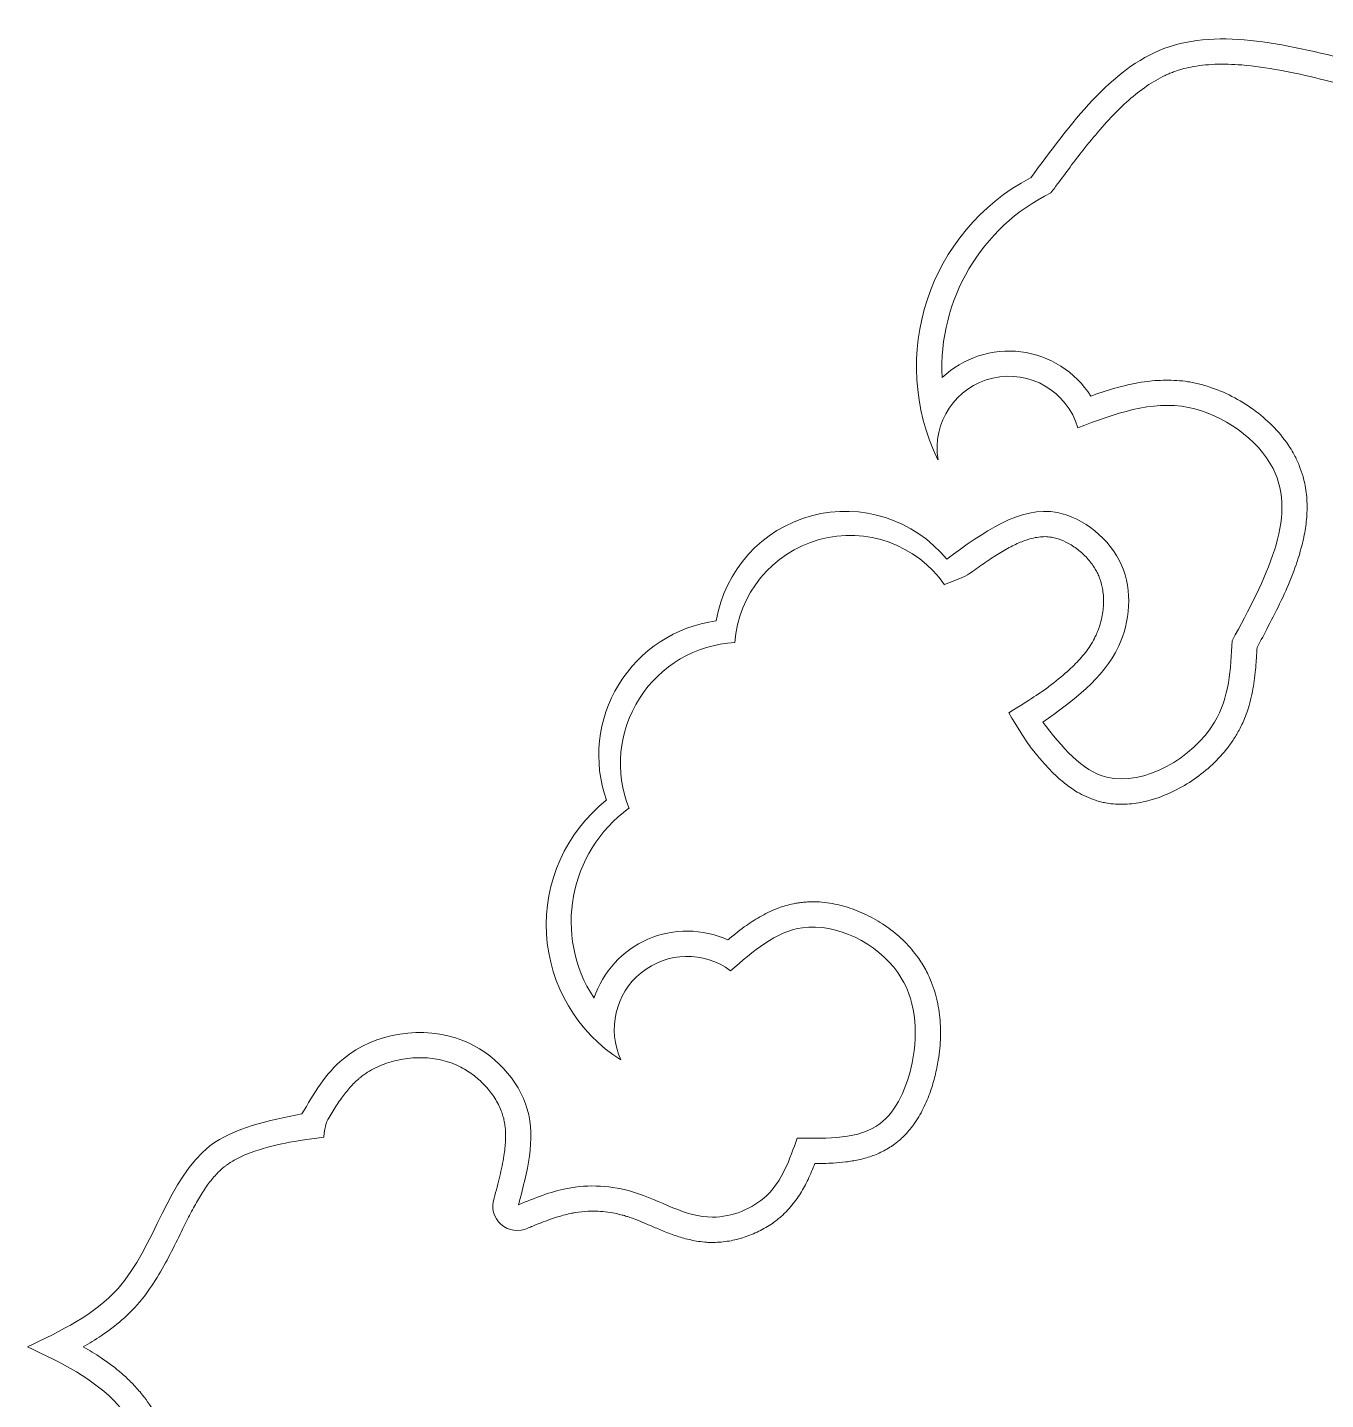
# Model space of a CAD drawing. Header units: millimetres. Extents: x -51923 to -51163, y -26833 to -26390.
# Drawn here: x -51610.03 to -51598.18, y -26574.41 to -26561.87 of the extents above; entities that cross this region are included whole.
import ezdxf

# ---------------------------------------------------------------- set-up
doc = ezdxf.new("R2010")
doc.units = ezdxf.units.MM
doc.header["$LTSCALE"] = 0.35

msp = doc.modelspace()

# ---------------------------------------------------------------- linework, layer by layer
at = {"lineweight": 13}
for centre, radius, start, end in [((-51599.966, -26564.971), 1.948, 117.7108, 205.9161), ((-51599.891, -26564.989), 1.792, 116.354, 182.6426), ((-51601.07, -26565.715), 0.886, 32.3293, 133.4739), ((-51601.07, -26565.715), 0.656, 16.3093, 189.4772), ((-51602.563, -26567.489), 1.196, 39.3633, 170.6118), ((-51602.522, -26567.569), 1.055, 35.0299, 175.8369), ((-51603.576, -26568.523), 1.24, 97.7739, 199.2456), ((-51603.511, -26568.597), 1.107, 93.2956, 201.71), ((-51603.84, -26570.071), 1.456, 128.5443, 237.8857), ((-51603.79, -26570.041), 1.278, 125.9451, 213.1798), ((-51604.009, -26571.025), 0.897, 65.534, 161.5037), ((-51604.009, -26571.025), 0.666, 53.3712, 204.7735), ((-51605.561, -26572.64), 0.223, 161.0544, 296.1833)]:
    msp.add_arc(centre, radius, start, end, dxfattribs=at)
for points in [[(-51597.865, -26562.196), (-51599.654, -26562.066), (-51600.871, -26563.247)], [(-51600.441, -26565.53), (-51599.43, -26565.344), (-51598.658, -26565.902), (-51599.031, -26567.475)], [(-51600.761, -26568.219), (-51600.069, -26567.528), (-51600.042, -26566.784), (-51600.627, -26566.305), (-51601.638, -26566.731)], [(-51599.031, -26567.475), (-51599.191, -26568.219), (-51600.175, -26568.723), (-51600.761, -26568.219)], [(-51603.612, -26570.491), (-51602.955, -26570.097), (-51602.085, -26570.507), (-51601.954, -26571.33), (-51602.249, -26571.887), (-51603.004, -26572.018)], [(-51605.549, -26572.627), (-51605.469, -26571.756), (-51606.057, -26571.127), (-51607.149, -26571.294), (-51607.527, -26571.798)], [(-51607.527, -26571.798), (-51608.367, -26572.091), (-51609.207, -26573.392), (-51610.034, -26573.925)], [(-51603.004, -26572.018), (-51603.284, -26572.545), (-51603.776, -26572.741), (-51604.498, -26572.512), (-51605.106, -26572.479), (-51605.549, -26572.627)], [(-51607.527, -26576.052), (-51608.367, -26575.759), (-51609.207, -26574.458), (-51610.034, -26573.925)]]:
    msp.add_spline(points, degree=3, dxfattribs=at)
for points, knots in [([(-51597.921, -26562.419), (-51598.023, -26562.393), (-51598.124, -26562.368), (-51598.35, -26562.314), (-51598.474, -26562.286), (-51598.715, -26562.242), (-51598.832, -26562.225), (-51599.028, -26562.209), (-51599.11, -26562.207), (-51599.266, -26562.213), (-51599.34, -26562.221), (-51599.438, -26562.241), (-51599.465, -26562.247), (-51599.514, -26562.261), (-51599.535, -26562.268), (-51599.57, -26562.28), (-51599.585, -26562.286), (-51599.614, -26562.298), (-51599.629, -26562.305), (-51599.672, -26562.325), (-51599.701, -26562.34), (-51599.785, -26562.389), (-51599.84, -26562.427), (-51599.949, -26562.513), (-51600.004, -26562.561), (-51600.111, -26562.666), (-51600.165, -26562.723), (-51600.271, -26562.844), (-51600.324, -26562.908), (-51600.457, -26563.075), (-51600.537, -26563.182), (-51600.641, -26563.322), (-51600.663, -26563.353), (-51600.686, -26563.383)], [0, 0, 0, 0, 22.91303, 22.91303, 52.165141, 52.165141, 81.417251, 81.417251, 103.748549, 103.748549, 126.079847, 126.079847, 135.004098, 135.004098, 142.211789, 142.211789, 147.366507, 147.366507, 152.521225, 152.521225, 162.830662, 162.830662, 182.63271, 182.63271, 202.434758, 202.434758, 222.236805, 222.236805, 242.038853, 242.038853, 272.137241, 272.137241, 280.549125, 280.549125, 280.549125, 280.549125]), ([(-51600.321, -26565.241), (-51600.316, -26565.239), (-51600.31, -26565.236), (-51600.229, -26565.208), (-51600.153, -26565.183), (-51599.996, -26565.14), (-51599.915, -26565.122), (-51599.769, -26565.101), (-51599.704, -26565.096), (-51599.571, -26565.095), (-51599.503, -26565.099), (-51599.417, -26565.112), (-51599.399, -26565.116), (-51599.362, -26565.123), (-51599.344, -26565.127), (-51599.29, -26565.141), (-51599.254, -26565.152), (-51599.146, -26565.189), (-51599.075, -26565.22), (-51598.94, -26565.293), (-51598.875, -26565.334), (-51598.753, -26565.427), (-51598.696, -26565.477), (-51598.592, -26565.587), (-51598.545, -26565.646), (-51598.49, -26565.731), (-51598.476, -26565.754), (-51598.455, -26565.793), (-51598.447, -26565.809), (-51598.432, -26565.842), (-51598.425, -26565.859), (-51598.405, -26565.909), (-51598.393, -26565.942), (-51598.369, -26566.031), (-51598.358, -26566.086), (-51598.347, -26566.196), (-51598.346, -26566.251), (-51598.35, -26566.36), (-51598.356, -26566.414), (-51598.374, -26566.522), (-51598.386, -26566.575), (-51598.422, -26566.71), (-51598.449, -26566.791), (-51598.511, -26566.951), (-51598.546, -26567.03), (-51598.621, -26567.188), (-51598.66, -26567.266), (-51598.735, -26567.409), (-51598.769, -26567.474), (-51598.804, -26567.538)], [16.144001, 16.144001, 16.144001, 16.144001, 17.519915, 17.519915, 35.039829, 35.039829, 52.559744, 52.559744, 65.95772, 65.95772, 79.355696, 79.355696, 82.934044, 82.934044, 86.512392, 86.512392, 93.669089, 93.669089, 108.380904, 108.380904, 123.092719, 123.092719, 137.804535, 137.804535, 152.51635, 152.51635, 157.644149, 157.644149, 161.195686, 161.195686, 164.747224, 164.747224, 171.850298, 171.850298, 183.297707, 183.297707, 194.745115, 194.745115, 206.192524, 206.192524, 217.639933, 217.639933, 235.332157, 235.332157, 253.024382, 253.024382, 270.716606, 270.716606, 285.527642, 285.527642, 285.527642, 285.527642]), ([(-51601.072, -26568.135), (-51600.829, -26567.984), (-51600.765, -26567.939), (-51600.644, -26567.848), (-51600.587, -26567.802), (-51600.494, -26567.718), (-51600.455, -26567.68), (-51600.385, -26567.602), (-51600.355, -26567.563), (-51600.314, -26567.5), (-51600.301, -26567.477), (-51600.282, -26567.441), (-51600.276, -26567.427), (-51600.263, -26567.398), (-51600.257, -26567.384), (-51600.241, -26567.339), (-51600.232, -26567.309), (-51600.215, -26567.233), (-51600.208, -26567.188), (-51600.204, -26567.098), (-51600.207, -26567.054), (-51600.219, -26566.977), (-51600.228, -26566.943), (-51600.243, -26566.901), (-51600.246, -26566.892), (-51600.253, -26566.876), (-51600.256, -26566.869), (-51600.263, -26566.855), (-51600.266, -26566.848), (-51600.278, -26566.828), (-51600.286, -26566.814), (-51600.315, -26566.769), (-51600.339, -26566.739), (-51600.393, -26566.682), (-51600.423, -26566.656), (-51600.484, -26566.61), (-51600.517, -26566.59), (-51600.581, -26566.558), (-51600.613, -26566.546), (-51600.652, -26566.536), (-51600.66, -26566.534), (-51600.678, -26566.53), (-51600.687, -26566.529), (-51600.706, -26566.527), (-51600.715, -26566.526), (-51600.744, -26566.524), (-51600.763, -26566.525), (-51600.803, -26566.529), (-51600.824, -26566.532), (-51600.866, -26566.542), (-51600.889, -26566.548), (-51600.947, -26566.568), (-51600.984, -26566.583), (-51601.062, -26566.621), (-51601.102, -26566.643), (-51601.184, -26566.693), (-51601.227, -26566.72), (-51601.313, -26566.779), (-51601.357, -26566.81), (-51601.435, -26566.867), (-51601.468, -26566.891), (-51601.658, -26566.963)], [0, 0, 0, 0, 18.625159, 18.625159, 37.250318, 37.250318, 52.407809, 52.407809, 67.5653, 67.5653, 75.71746, 75.71746, 80.582542, 80.582542, 85.447624, 85.447624, 95.177789, 95.177789, 109.02787, 109.02787, 122.877952, 122.877952, 134.362069, 134.362069, 137.723417, 137.723417, 140.282444, 140.282444, 142.841471, 142.841471, 147.959525, 147.959525, 159.835205, 159.835205, 171.710886, 171.710886, 183.586566, 183.586566, 195.462246, 195.462246, 198.868715, 198.868715, 202.766303, 202.766303, 206.663891, 206.663891, 214.459068, 214.459068, 222.254244, 222.254244, 230.049421, 230.049421, 242.145753, 242.145753, 254.242085, 254.242085, 266.338417, 266.338417, 278.434748, 278.434748, 287.360654, 287.360654, 287.360654, 287.360654]), ([(-51598.804, -26567.538), (-51598.806, -26567.581), (-51598.809, -26567.626), (-51598.817, -26567.734), (-51598.823, -26567.799), (-51598.843, -26567.932), (-51598.857, -26567.999), (-51598.892, -26568.12), (-51598.911, -26568.172), (-51598.945, -26568.247), (-51598.956, -26568.27), (-51598.977, -26568.308), (-51598.985, -26568.324), (-51599.004, -26568.354), (-51599.013, -26568.369), (-51599.042, -26568.413), (-51599.063, -26568.442), (-51599.13, -26568.524), (-51599.179, -26568.576), (-51599.284, -26568.671), (-51599.341, -26568.715), (-51599.459, -26568.794), (-51599.521, -26568.829), (-51599.649, -26568.889), (-51599.715, -26568.914), (-51599.837, -26568.948), (-51599.893, -26568.958), (-51600.004, -26568.97), (-51600.061, -26568.971), (-51600.141, -26568.964), (-51600.164, -26568.961), (-51600.202, -26568.954), (-51600.218, -26568.95), (-51600.249, -26568.943), (-51600.264, -26568.938), (-51600.309, -26568.924), (-51600.338, -26568.912), (-51600.393, -26568.887), (-51600.42, -26568.873), (-51600.486, -26568.834), (-51600.523, -26568.807), (-51600.594, -26568.751), (-51600.628, -26568.721), (-51600.691, -26568.659), (-51600.721, -26568.627), (-51600.779, -26568.562), (-51600.807, -26568.529), (-51600.871, -26568.451), (-51600.907, -26568.405), (-51601.072, -26568.135)], [4.071581, 4.071581, 4.071581, 4.071581, 14.142728, 14.142728, 28.285456, 28.285456, 42.428184, 42.428184, 53.301947, 53.301947, 58.105348, 58.105348, 61.340185, 61.340185, 64.575022, 64.575022, 71.044697, 71.044697, 83.980998, 83.980998, 96.9173, 96.9173, 109.853602, 109.853602, 122.789903, 122.789903, 133.067078, 133.067078, 143.344253, 143.344253, 147.459544, 147.459544, 150.277723, 150.277723, 153.095902, 153.095902, 158.73226, 158.73226, 164.368618, 164.368618, 173.250188, 173.250188, 182.131758, 182.131758, 191.013328, 191.013328, 199.894898, 199.894898, 212.236481, 212.236481, 212.236481, 212.236481]), ([(-51603.638, -26570.209), (-51603.632, -26570.205), (-51603.627, -26570.2), (-51603.572, -26570.155), (-51603.521, -26570.114), (-51603.422, -26570.045), (-51603.376, -26570.015), (-51603.278, -26569.961), (-51603.226, -26569.936), (-51603.129, -26569.9), (-51603.084, -26569.887), (-51603.024, -26569.875), (-51603.009, -26569.872), (-51602.978, -26569.868), (-51602.962, -26569.866), (-51602.929, -26569.863), (-51602.913, -26569.862), (-51602.865, -26569.86), (-51602.833, -26569.86), (-51602.738, -26569.866), (-51602.675, -26569.876), (-51602.553, -26569.906), (-51602.493, -26569.926), (-51602.376, -26569.975), (-51602.319, -26570.004), (-51602.211, -26570.069), (-51602.159, -26570.106), (-51602.061, -26570.186), (-51602.015, -26570.23), (-51601.953, -26570.301), (-51601.933, -26570.325), (-51601.901, -26570.369), (-51601.887, -26570.388), (-51601.862, -26570.427), (-51601.85, -26570.447), (-51601.816, -26570.508), (-51601.796, -26570.549), (-51601.753, -26570.657), (-51601.734, -26570.724), (-51601.706, -26570.859), (-51601.699, -26570.927), (-51601.693, -26571.063), (-51601.695, -26571.131), (-51601.705, -26571.235), (-51601.71, -26571.271), (-51601.719, -26571.33), (-51601.724, -26571.354), (-51601.733, -26571.401), (-51601.739, -26571.425), (-51601.756, -26571.496), (-51601.77, -26571.544), (-51601.805, -26571.644), (-51601.827, -26571.697), (-51601.878, -26571.8), (-51601.908, -26571.85), (-51601.968, -26571.933), (-51601.997, -26571.968), (-51602.043, -26572.014), (-51602.057, -26572.027), (-51602.083, -26572.049), (-51602.093, -26572.058), (-51602.113, -26572.073), (-51602.122, -26572.079), (-51602.139, -26572.092), (-51602.148, -26572.097), (-51602.175, -26572.114), (-51602.193, -26572.125), (-51602.249, -26572.154), (-51602.288, -26572.171), (-51602.365, -26572.198), (-51602.404, -26572.208), (-51602.482, -26572.225), (-51602.521, -26572.232), (-51602.599, -26572.241), (-51602.637, -26572.244), (-51602.732, -26572.25), (-51602.788, -26572.251), (-51602.843, -26572.251)], [12.130874, 12.130874, 12.130874, 12.130874, 13.685096, 13.685096, 27.370192, 27.370192, 38.559306, 38.559306, 49.74842, 49.74842, 58.375556, 58.375556, 61.141905, 61.141905, 64.080372, 64.080372, 67.018839, 67.018839, 72.895774, 72.895774, 84.57057, 84.57057, 96.245367, 96.245367, 107.920164, 107.920164, 119.59496, 119.59496, 131.269757, 131.269757, 136.959166, 136.959166, 141.274829, 141.274829, 145.590492, 145.590492, 154.221818, 154.221818, 167.541208, 167.541208, 180.860598, 180.860598, 194.179988, 194.179988, 201.238664, 201.238664, 205.968082, 205.968082, 210.697499, 210.697499, 220.156335, 220.156335, 231.009564, 231.009564, 241.862794, 241.862794, 250.076522, 250.076522, 253.589524, 253.589524, 256.059331, 256.059331, 257.951914, 257.951914, 259.844496, 259.844496, 263.629662, 263.629662, 271.428626, 271.428626, 279.22759, 279.22759, 287.026555, 287.026555, 294.825519, 294.825519, 306.339404, 306.339404, 306.339404, 306.339404]), ([(-51605.772, -26572.568), (-51605.753, -26572.499), (-51605.736, -26572.432), (-51605.705, -26572.303), (-51605.692, -26572.241), (-51605.675, -26572.133), (-51605.67, -26572.087), (-51605.666, -26571.998), (-51605.667, -26571.957), (-51605.674, -26571.899), (-51605.676, -26571.882), (-51605.683, -26571.849), (-51605.686, -26571.833), (-51605.696, -26571.802), (-51605.701, -26571.786), (-51605.722, -26571.731), (-51605.742, -26571.692), (-51605.79, -26571.616), (-51605.818, -26571.579), (-51605.882, -26571.51), (-51605.917, -26571.477), (-51605.993, -26571.419), (-51606.033, -26571.393), (-51606.091, -26571.363), (-51606.107, -26571.355), (-51606.137, -26571.342), (-51606.151, -26571.337), (-51606.179, -26571.327), (-51606.193, -26571.322), (-51606.236, -26571.31), (-51606.265, -26571.303), (-51606.352, -26571.287), (-51606.411, -26571.283), (-51606.531, -26571.286), (-51606.59, -26571.293), (-51606.707, -26571.318), (-51606.763, -26571.336), (-51606.868, -26571.382), (-51606.917, -26571.409), (-51606.971, -26571.447), (-51606.981, -26571.455), (-51606.999, -26571.469), (-51607.007, -26571.476), (-51607.03, -26571.496), (-51607.044, -26571.509), (-51607.086, -26571.552), (-51607.112, -26571.583), (-51607.164, -26571.65), (-51607.189, -26571.687), (-51607.239, -26571.764), (-51607.264, -26571.805), (-51607.302, -26571.87), (-51607.315, -26571.892), (-51607.328, -26572.011)], [0, 0, 0, 0, 16.159956, 16.159956, 32.319912, 32.319912, 45.586663, 45.586663, 58.853413, 58.853413, 64.703752, 64.703752, 70.475677, 70.475677, 76.247603, 76.247603, 90.228334, 90.228334, 104.209066, 104.209066, 118.189798, 118.189798, 132.17053, 132.17053, 137.486546, 137.486546, 141.906076, 141.906076, 146.325606, 146.325606, 155.164666, 155.164666, 172.073031, 172.073031, 188.981396, 188.981396, 205.889761, 205.889761, 222.798125, 222.798125, 226.727118, 226.727118, 230.127567, 230.127567, 236.526757, 236.526757, 248.616898, 248.616898, 260.70704, 260.70704, 272.797181, 272.797181, 278.943334, 278.943334, 278.943334, 278.943334]), ([(-51607.328, -26572.011), (-51607.572, -26572.042), (-51607.66, -26572.059), (-51607.807, -26572.094), (-51607.869, -26572.11), (-51607.984, -26572.147), (-51608.037, -26572.167), (-51608.12, -26572.206), (-51608.152, -26572.223), (-51608.193, -26572.25), (-51608.205, -26572.258), (-51608.223, -26572.271), (-51608.23, -26572.277), (-51608.256, -26572.297), (-51608.274, -26572.313), (-51608.318, -26572.358), (-51608.344, -26572.388), (-51608.396, -26572.455), (-51608.421, -26572.492), (-51608.47, -26572.571), (-51608.494, -26572.613), (-51608.542, -26572.701), (-51608.566, -26572.748), (-51608.623, -26572.862), (-51608.656, -26572.931), (-51608.726, -26573.071), (-51608.763, -26573.142), (-51608.844, -26573.284), (-51608.887, -26573.354), (-51608.956, -26573.449), (-51608.975, -26573.474), (-51609.009, -26573.516), (-51609.023, -26573.532), (-51609.051, -26573.563), (-51609.066, -26573.579), (-51609.11, -26573.624), (-51609.14, -26573.653), (-51609.232, -26573.733), (-51609.295, -26573.78), (-51609.414, -26573.86), (-51609.469, -26573.893), (-51609.524, -26573.925)], [0, 0, 0, 0, 20.827922, 20.827922, 37.082676, 37.082676, 53.337431, 53.337431, 65.176135, 65.176135, 69.886015, 69.886015, 73.146908, 73.146908, 81.444572, 81.444572, 94.15865, 94.15865, 106.872727, 106.872727, 119.586805, 119.586805, 132.300882, 132.300882, 149.930005, 149.930005, 167.559128, 167.559128, 185.18825, 185.18825, 191.892681, 191.892681, 196.237875, 196.237875, 200.583069, 200.583069, 209.273457, 209.273457, 226.190553, 226.190553, 240.264664, 240.264664, 240.264664, 240.264664]), ([(-51602.843, -26572.251), (-51602.861, -26572.299), (-51602.882, -26572.348), (-51602.925, -26572.44), (-51602.948, -26572.482), (-51603, -26572.566), (-51603.03, -26572.608), (-51603.082, -26572.668), (-51603.1, -26572.687), (-51603.128, -26572.714), (-51603.137, -26572.723), (-51603.155, -26572.739), (-51603.164, -26572.747), (-51603.192, -26572.769), (-51603.211, -26572.784), (-51603.27, -26572.825), (-51603.312, -26572.849), (-51603.397, -26572.891), (-51603.442, -26572.909), (-51603.532, -26572.939), (-51603.579, -26572.951), (-51603.673, -26572.967), (-51603.721, -26572.971), (-51603.783, -26572.972), (-51603.796, -26572.972), (-51603.822, -26572.971), (-51603.835, -26572.97), (-51603.874, -26572.967), (-51603.899, -26572.963), (-51603.97, -26572.952), (-51604.013, -26572.941), (-51604.097, -26572.917), (-51604.137, -26572.903), (-51604.214, -26572.874), (-51604.251, -26572.858), (-51604.322, -26572.828), (-51604.356, -26572.813), (-51604.422, -26572.785), (-51604.454, -26572.772), (-51604.501, -26572.754), (-51604.516, -26572.749), (-51604.541, -26572.74), (-51604.551, -26572.737), (-51604.567, -26572.732), (-51604.574, -26572.729), (-51604.589, -26572.725), (-51604.596, -26572.723), (-51604.617, -26572.718), (-51604.632, -26572.714), (-51604.675, -26572.704), (-51604.705, -26572.699), (-51604.793, -26572.688), (-51604.853, -26572.685), (-51604.952, -26572.689), (-51604.992, -26572.693), (-51605.042, -26572.701), (-51605.052, -26572.703), (-51605.082, -26572.709), (-51605.102, -26572.714), (-51605.169, -26572.731), (-51605.217, -26572.746), (-51605.316, -26572.781), (-51605.366, -26572.801), (-51605.433, -26572.828), (-51605.448, -26572.834), (-51605.462, -26572.84)], [12.41467, 12.41467, 12.41467, 12.41467, 23.505651, 23.505651, 33.075733, 33.075733, 42.645814, 42.645814, 47.43397, 47.43397, 49.569366, 49.569366, 51.704763, 51.704763, 55.975556, 55.975556, 64.517142, 64.517142, 73.058728, 73.058728, 81.600314, 81.600314, 90.1419, 90.1419, 92.500503, 92.500503, 94.859106, 94.859106, 99.576312, 99.576312, 108.352195, 108.352195, 117.128078, 117.128078, 125.903961, 125.903961, 134.679844, 134.679844, 143.455726, 143.455726, 148.027221, 148.027221, 150.85791, 150.85791, 153.021356, 153.021356, 155.184802, 155.184802, 159.511693, 159.511693, 168.165476, 168.165476, 185.473042, 185.473042, 197.308233, 197.308233, 200.375111, 200.375111, 206.508867, 206.508867, 220.321158, 220.321158, 234.133449, 234.133449, 237.920214, 237.920214, 237.920214, 237.920214]), ([(-51607.328, -26575.839), (-51607.572, -26575.808), (-51607.66, -26575.791), (-51607.807, -26575.756), (-51607.869, -26575.74), (-51607.984, -26575.703), (-51608.037, -26575.683), (-51608.12, -26575.644), (-51608.152, -26575.626), (-51608.193, -26575.6), (-51608.205, -26575.592), (-51608.223, -26575.579), (-51608.23, -26575.573), (-51608.256, -26575.553), (-51608.274, -26575.537), (-51608.318, -26575.492), (-51608.344, -26575.462), (-51608.396, -26575.395), (-51608.421, -26575.358), (-51608.47, -26575.279), (-51608.494, -26575.237), (-51608.542, -26575.149), (-51608.566, -26575.102), (-51608.623, -26574.988), (-51608.656, -26574.919), (-51608.726, -26574.779), (-51608.763, -26574.708), (-51608.844, -26574.566), (-51608.887, -26574.495), (-51608.956, -26574.401), (-51608.975, -26574.376), (-51609.009, -26574.334), (-51609.023, -26574.318), (-51609.051, -26574.286), (-51609.066, -26574.271), (-51609.11, -26574.226), (-51609.14, -26574.197), (-51609.232, -26574.117), (-51609.295, -26574.07), (-51609.414, -26573.99), (-51609.469, -26573.956), (-51609.524, -26573.925)], [0, 0, 0, 0, 20.827922, 20.827922, 37.082676, 37.082676, 53.337431, 53.337431, 65.176135, 65.176135, 69.886015, 69.886015, 73.146908, 73.146908, 81.444572, 81.444572, 94.15865, 94.15865, 106.872727, 106.872727, 119.586805, 119.586805, 132.300882, 132.300882, 149.930005, 149.930005, 167.559128, 167.559128, 185.18825, 185.18825, 191.892681, 191.892681, 196.237875, 196.237875, 200.583069, 200.583069, 209.273457, 209.273457, 226.190553, 226.190553, 240.264664, 240.264664, 240.264664, 240.264664])]:
    msp.add_open_spline(points, degree=3, knots=knots, dxfattribs=at)

doc.saveas('drawing.dxf')
